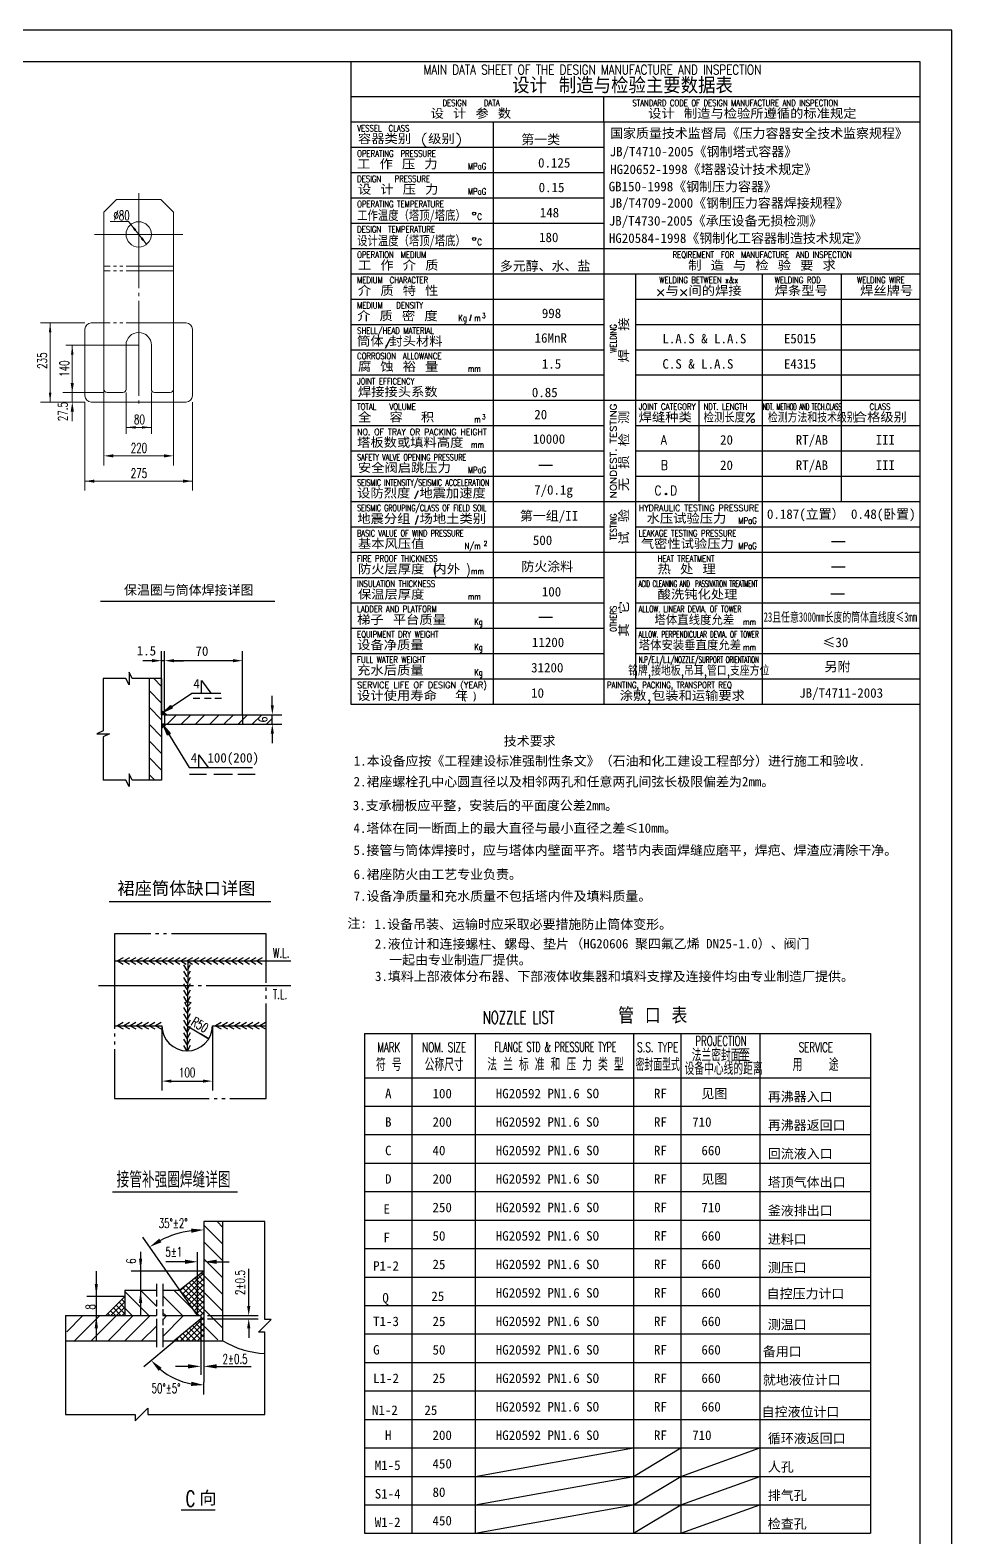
# Model space of a CAD drawing. Header units: inches. Extents: x 13 to 607, y 5 to 846.
# Drawn here: x 315.9 to 607.3, y 369.5 to 845.7 of the extents above; entities that cross this region are included whole.
import ezdxf
from ezdxf.enums import TextEntityAlignment as Align

# ---------------------------------------------------------------- set-up
doc = ezdxf.new("R2010")
doc.units = ezdxf.units.IN
doc.header["$MEASUREMENT"] = 0
for name, pattern in [('CENTER', [34, 30, -1.5, 1, -1.5]), ('DASHED', [5, 4, -1]), ('PHANTOM', [36.5, 30, -1.5, 1, -1.5, 1, -1.5]), ('PHANTOM1', [20, 15, -1, 1, -1, 1, -1])]:
    doc.linetypes.add(name, pattern=pattern)
for name, color, linetype in [('1', 7, 'Continuous'), ('2', 1, 'CENTER'), ('3', 6, 'Continuous'), ('4', 3, 'DASHED'), ('5', 2, 'PHANTOM'), ('6', 6, 'Continuous'), ('8', 2, 'PHANTOM1')]:
    doc.layers.add(name, color=color, linetype=linetype)
doc.styles.add('HZ22', font='COMPLEX', dxfattribs={"width": 0.8, "height": 2})
doc.styles.add('HZ23', font='complex', dxfattribs={"width": 0.8, "height": 3})
doc.styles.add('HZ3', font='complex.shx', dxfattribs={"width": 0.67, "height": 3, "bigfont": 'hztxt.shx'})
doc.styles.add('HZ4', font='complex', dxfattribs={"width": 0.67, "height": 4, "bigfont": 'hztxt'})
doc.styles.add('HZ5', font='complex', dxfattribs={"width": 0.67, "height": 5, "bigfont": 'hztxt'})
doc.styles.add('ST3', font='SimSun.ttf', dxfattribs={"height": 3})
doc.styles.add('ST4', font='SimSun.ttf', dxfattribs={"height": 4})
doc.styles.add('SZ3', font='complex', dxfattribs={"width": 0.67, "height": 3, "bigfont": 'hztxt'})
doc.styles.add('SZ5', font='complex', dxfattribs={"width": 0.67, "height": 5})

msp = doc.modelspace()

# ---------------------------------------------------------------- hatches: boundary and pattern name
at = {"layer": '3'}
h = msp.add_hatch(dxfattribs=at)
h.set_pattern_fill('ANSI31', color=256, scale=30, angle=90, style=0)
h.set_pattern_definition([(135, (-2056.157, -1296.7625), (-2.6516504, -2.6516504), [])])
h.paths.add_polyline_path([(353.465, 608.711), (357.465, 608.711), (357.465, 640.763), (353.465, 640.763)])
h = msp.add_hatch(dxfattribs=at)
h.set_pattern_fill('ANSI37', color=256, scale=0.1, style=0)
h.set_pattern_definition([(45, (-267.92763, -41.1462), (-0.2245064, 0.2245064), []), (135, (-267.92763, -41.1462), (-0.2245064, -0.2245064), [])])
h.paths.add_polyline_path([(357.349, 630.731), (357.465, 629.375), (358.365, 629.375), (358.365, 629.873)])
h.paths.add_polyline_path([(358.955, 629.375), (358.365, 629.873), (358.365, 629.375)])
h = msp.add_hatch(dxfattribs=at)
h.set_pattern_fill('ANSI31', color=256, style=0)
h.set_pattern_definition([(45, (-267.9276, -41.1462), (-2.245064, 2.245064), [])])
h.paths.add_polyline_path([(358.365, 629.375), (358.365, 626.375), (392.465, 626.375), (392.465, 629.375)])
h = msp.add_hatch(dxfattribs=at)
h.set_pattern_fill('ANSI37', color=256, scale=0.1, style=0)
h.set_pattern_definition([(315, (-267.92763, 1296.89563), (-0.2245064, -0.2245064), []), (225, (-267.92763, 1296.89563), (-0.2245064, 0.2245064), [])])
h.paths.add_polyline_path([(357.349, 625.018), (357.465, 626.375), (358.365, 626.375), (358.365, 625.876)])
h.paths.add_polyline_path([(358.955, 626.375), (358.365, 625.876), (358.365, 626.375)])
h = msp.add_hatch(dxfattribs=at)
h.set_pattern_fill('ANSI31', color=256, scale=30, angle=90, style=0)
h.set_pattern_definition([(135, (199.398, 390.175), (-2.65165, -2.65165), [])])
h.paths.add_polyline_path([(370.812, 431.452), (373.812, 431.452, 0.4142136), (376.812, 434.452), (376.812, 469.175), (370.812, 469.175)])

# ---------------------------------------------------------------- linework, layer by layer
at = {"layer": '1'}
for p, q in [((597.254, 835.736), (38.254, 835.736)), ((597.254, 14.736), (597.254, 835.736)), ((353.465, 640.763), (353.465, 608.711)), ((357.465, 640.763), (357.465, 608.711)), ((358.955, 629.375), (357.465, 630.634)), ((358.365, 629.375), (358.365, 626.375)), ((358.365, 629.375), (383.009, 629.375)), ((383.009, 629.375), (383.009, 626.375)), ((358.955, 626.375), (357.465, 625.116)), ((358.365, 626.375), (383.009, 626.375)), ((342.527, 551.539), (390.527, 551.539)), ((365.777, 551.539), (365.527, 523.087)), ((342.527, 531.061), (357.553, 531.061)), ((373.501, 531.061), (390.527, 531.061)), ((370.812, 469.175), (370.812, 431.452)), ((376.812, 431.452), (376.812, 469.175)), ((370.812, 453.452), (363.21, 447.452)), ((339.812, 439.452), (345.812, 445.452)), ((345.812, 447.452), (355.812, 447.452)), ((345.812, 447.452), (345.812, 439.452)), ((357.812, 447.452), (363.21, 447.452)), ((368.812, 439.452), (363.21, 447.452)), ((327.08, 439.452), (355.812, 439.452)), ((357.812, 439.452), (368.812, 439.452)), ((369.812, 438.452), (361.47, 431.452)), ((368.812, 439.452), (369.812, 439.452)), ((369.812, 439.452), (369.812, 438.452)), ((327.08, 431.452), (355.812, 431.452)), ((357.812, 431.452), (376.812, 431.452))]:
    msp.add_line(p, q, dxfattribs=at)
at = {"layer": '1', "lineweight": 15}
for p, q in [((343.207, 792.182), (339.207, 788.182)), ((343.207, 792.182), (357.207, 792.182)), ((361.207, 788.182), (357.207, 792.182)), ((339.207, 732.182), (339.207, 788.182)), ((361.207, 788.182), (361.207, 732.182)), ((339.207, 753.182), (335.207, 753.182)), ((365.207, 753.182), (361.207, 753.182)), ((333.207, 751.182), (333.207, 730.182)), ((367.207, 730.182), (367.207, 751.182)), ((346.207, 732.182), (346.207, 746.182)), ((354.207, 746.182), (354.207, 732.182)), ((345.207, 731.182), (340.207, 731.182)), ((360.207, 731.182), (355.207, 731.182)), ((335.207, 728.182), (365.207, 728.182))]:
    msp.add_line(p, q, dxfattribs=at)
msp.add_circle((350.207, 781.182), 4, dxfattribs=at)
for centre, radius, start, end in [((335.207, 751.182), 2, 90, 180), ((365.207, 751.182), 2, 0, 90), ((350.207, 746.182), 4, 0, 180), ((335.207, 730.182), 2, 180, 270), ((340.207, 732.182), 1, 180, 270), ((345.207, 732.182), 1, 270, 0), ((355.207, 732.182), 1, 180, 270), ((360.207, 732.182), 1, 270, 0), ((365.207, 730.182), 2, 270, 0)]:
    msp.add_arc(centre, radius, start, end, dxfattribs=at)
at = {"layer": '1'}
for centre, radius, start, end in [((365.527, 531.061), 7.974, 180, 0), ((391.241, 455.452), 28.003, 238.98612, 267.62413)]:
    msp.add_arc(centre, radius, start, end, dxfattribs=at)
at = {"layer": '2', "lineweight": 15}
for p, q in [((350.207, 794.182), (350.207, 726.182)), ((336.207, 781.182), (364.207, 781.182))]:
    msp.add_line(p, q, dxfattribs=at)
at = {"layer": '2'}
msp.add_line((337.527, 543.788), (398.293, 543.788), dxfattribs=at)
at = {"layer": '3'}
for p, q in [((597.254, 835.736), (417.254, 835.736)), ((417.254, 835.736), (417.254, 632.736)), ((417.254, 824.736), (597.254, 824.736)), ((497.254, 816.736), (497.254, 824.736)), ((417.254, 816.736), (597.254, 816.736)), ((462.254, 816.736), (462.254, 632.736)), ((497.254, 816.736), (497.254, 632.736)), ((417.254, 808.736), (497.254, 808.736)), ((417.254, 800.736), (497.254, 800.736)), ((417.254, 792.736), (497.254, 792.736)), ((417.254, 784.736), (497.254, 784.736)), ((417.254, 776.736), (497.254, 776.736)), ((497.254, 776.736), (597.254, 776.736)), ((417.254, 768.736), (497.254, 768.736)), ((497.254, 768.736), (597.254, 768.736)), ((507.254, 768.736), (507.254, 640.736)), ((547.254, 768.736), (547.254, 728.736)), ((572.254, 768.736), (572.254, 696.736)), ((417.254, 760.736), (497.254, 760.736)), ((507.254, 760.736), (597.254, 760.736)), ((417.254, 752.736), (497.254, 752.736)), ((455.254, 755.736), (454.754, 753.736)), ((507.254, 752.736), (597.254, 752.736)), ((428.254, 745.236), (429.754, 748.236)), ((417.254, 744.736), (497.254, 744.736)), ((507.254, 744.736), (597.254, 744.736)), ((417.254, 736.736), (497.254, 736.736)), ((507.254, 736.736), (597.254, 736.736)), ((547.254, 736.736), (547.254, 632.736)), ((417.254, 728.736), (497.254, 728.736)), ((497.254, 728.736), (597.254, 728.736)), ((527.254, 728.736), (527.254, 696.736)), ((534.254, 728.736), (534.254, 728.736)), ((417.254, 720.736), (497.254, 720.736)), ((507.254, 720.736), (597.254, 720.736)), ((417.254, 712.736), (497.254, 712.736)), ((507.254, 712.736), (597.254, 712.736)), ((476.668, 708.189), (481.005, 708.189)), ((417.254, 704.736), (497.254, 704.736)), ((437.481, 697.618), (438.642, 700.241)), ((507.254, 704.736), (597.254, 704.736)), ((417.254, 696.736), (497.254, 696.736)), ((497.254, 696.736), (597.254, 696.736)), ((437.725, 689.465), (438.693, 692.435)), ((417.254, 688.736), (497.254, 688.736)), ((507.254, 688.736), (597.254, 688.736)), ((569.225, 684.076), (573.562, 684.076)), ((417.254, 680.736), (497.254, 680.736)), ((497.254, 680.736), (597.254, 680.736)), ((417.254, 672.736), (497.254, 672.736)), ((507.254, 672.736), (597.254, 672.736)), ((569.225, 676.076), (573.562, 676.076)), ((569.005, 667.53), (573.343, 667.53)), ((338.17, 665.288), (393.229, 665.288)), ((417.254, 664.736), (497.254, 664.736)), ((507.254, 664.736), (597.254, 664.736)), ((476.668, 660.189), (481.005, 660.189)), ((417.254, 656.736), (497.254, 656.736)), ((507.254, 656.736), (597.254, 656.736)), ((357.465, 629.375), (357.465, 649.439)), ((358.365, 629.375), (358.365, 649.439)), ((383.009, 629.375), (383.009, 649.439)), ((417.254, 648.736), (497.254, 648.736)), ((507.254, 648.736), (597.254, 648.736)), ((354.465, 646.439), (351.465, 646.439)), ((358.365, 646.439), (357.465, 646.439)), ((358.365, 646.439), (357.465, 646.439)), ((380.009, 646.439), (361.365, 646.439)), ((361.365, 646.439), (364.365, 646.439)), ((346.172, 640.763), (338.926, 640.763)), ((338.926, 640.763), (338.926, 624.319)), ((347.172, 638.763), (346.172, 640.763)), ((348.172, 640.763), (347.172, 642.763)), ((347.172, 642.763), (347.172, 638.763)), ((357.465, 640.763), (348.172, 640.763)), ((370.027, 640.159), (373.027, 636.159)), ((370.027, 636.159), (370.027, 640.159)), ((417.254, 640.736), (597.254, 640.736)), ((497.254, 640.736), (597.254, 640.736)), ((358.027, 630.159), (367.027, 636.159)), ((367.027, 636.159), (376.19, 636.159)), ((367.419, 634.611), (369.506, 634.611)), ((371.014, 634.611), (373.101, 634.611)), ((374.321, 634.611), (376.407, 634.611)), ((392.449, 632.375), (392.449, 635.375)), ((358.365, 629.375), (357.465, 629.375)), ((358.027, 630.159), (360.246, 632.239)), ((358.027, 630.159), (360.357, 632.072)), ((358.027, 630.159), (360.468, 631.906)), ((360.579, 631.739), (358.027, 630.159)), ((360.689, 631.573), (358.027, 630.159)), ((360.8, 631.407), (358.027, 630.159)), ((360.246, 632.239), (360.8, 631.407)), ((360.357, 632.072), (360.689, 631.573)), ((360.468, 631.906), (360.579, 631.739)), ((383.009, 629.375), (395.449, 629.375)), ((392.449, 626.375), (392.449, 629.375)), ((417.254, 632.736), (597.254, 632.736)), ((338.926, 624.319), (336.926, 623.319)), ((358.365, 626.375), (357.465, 626.375)), ((359.67, 623.084), (358.183, 625.692)), ((358.183, 625.692), (359.84, 623.189)), ((359.499, 622.979), (358.183, 625.692)), ((358.183, 625.692), (360.01, 623.294)), ((359.329, 622.875), (358.183, 625.692)), ((358.183, 625.692), (360.181, 623.399)), ((358.183, 625.692), (366.183, 612.692)), ((383.009, 626.375), (395.449, 626.375)), ((336.926, 623.319), (340.926, 623.319)), ((340.926, 623.319), (338.926, 622.319)), ((338.926, 622.319), (338.926, 608.711)), ((360.181, 623.399), (359.329, 622.875)), ((360.01, 623.294), (359.499, 622.979)), ((359.84, 623.189), (359.67, 623.084)), ((392.449, 623.375), (392.449, 620.375)), ((369.183, 616.692), (372.183, 612.692)), ((369.183, 612.692), (369.183, 616.692)), ((347.172, 610.711), (347.172, 606.711)), ((348.172, 608.711), (347.172, 610.711)), ((366.183, 612.692), (386.183, 612.692)), ((366.231, 610.537), (371.634, 610.537)), ((373.963, 610.537), (379.837, 610.537)), ((381.559, 610.537), (387.027, 610.537)), ((346.172, 608.711), (338.926, 608.711)), ((347.172, 606.711), (346.172, 608.711)), ((357.465, 608.711), (348.172, 608.711)), ((340.843, 570.286), (391.971, 570.286)), ((345.259, 552.539), (343.527, 551.539)), ((347.259, 552.539), (345.527, 551.539)), ((349.259, 552.539), (347.527, 551.539)), ((351.259, 552.539), (349.527, 551.539)), ((353.259, 552.539), (351.527, 551.539)), ((355.259, 552.539), (353.527, 551.539)), ((357.259, 552.539), (355.527, 551.539)), ((359.259, 552.539), (357.527, 551.539)), ((361.259, 552.539), (359.527, 551.539)), ((363.259, 552.539), (361.527, 551.539)), ((365.259, 552.539), (363.527, 551.539)), ((367.259, 552.539), (365.527, 551.539)), ((369.259, 552.539), (367.527, 551.539)), ((371.259, 552.539), (369.527, 551.539)), ((373.259, 552.539), (371.527, 551.539)), ((375.259, 552.539), (373.527, 551.539)), ((377.259, 552.539), (375.527, 551.539)), ((379.259, 552.539), (377.527, 551.539)), ((381.259, 552.539), (379.527, 551.539)), ((383.259, 552.539), (381.527, 551.539)), ((385.259, 552.539), (383.527, 551.539)), ((387.259, 552.539), (385.527, 551.539)), ((389.259, 552.539), (387.527, 551.539)), ((343.527, 551.539), (345.259, 550.539)), ((345.527, 551.539), (347.259, 550.539)), ((347.527, 551.539), (349.259, 550.539)), ((349.527, 551.539), (351.259, 550.539)), ((351.527, 551.539), (353.259, 550.539)), ((353.527, 551.539), (355.259, 550.539)), ((355.527, 551.539), (357.259, 550.539)), ((357.527, 551.539), (359.259, 550.539)), ((359.527, 551.539), (361.259, 550.539)), ((361.527, 551.539), (363.259, 550.539)), ((363.527, 551.539), (365.259, 550.539)), ((365.527, 548.539), (364.527, 550.272)), ((365.527, 546.539), (364.527, 548.272)), ((365.527, 551.539), (367.259, 550.539)), ((366.527, 550.272), (365.527, 548.539)), ((366.527, 548.272), (365.527, 546.539)), ((367.527, 551.539), (369.259, 550.539)), ((369.527, 551.539), (371.259, 550.539)), ((371.527, 551.539), (373.259, 550.539)), ((373.527, 551.539), (375.259, 550.539)), ((375.527, 551.539), (377.259, 550.539)), ((377.527, 551.539), (379.259, 550.539)), ((379.527, 551.539), (381.259, 550.539)), ((381.527, 551.539), (383.259, 550.539)), ((383.527, 551.539), (385.259, 550.539)), ((385.527, 551.539), (387.259, 550.539)), ((387.527, 551.539), (389.259, 550.539)), ((390.527, 551.539), (398.325, 551.539)), ((365.527, 544.539), (364.527, 546.272)), ((365.527, 542.539), (364.527, 544.272)), ((366.527, 546.272), (365.527, 544.539)), ((366.527, 544.272), (365.527, 542.539)), ((365.527, 540.539), (364.527, 542.272)), ((365.527, 538.539), (364.527, 540.272)), ((365.777, 538.628), (364.777, 538.272)), ((365.527, 537.061), (364.777, 538.36)), ((366.527, 542.272), (365.527, 540.539)), ((366.527, 540.272), (365.527, 538.539)), ((366.777, 538.36), (365.527, 537.061)), ((366.777, 538.272), (365.777, 538.628)), ((365.527, 535.061), (364.527, 536.793)), ((365.527, 533.061), (364.527, 534.793)), ((366.527, 536.793), (365.527, 535.061)), ((366.527, 534.793), (365.527, 533.061)), ((345.259, 532.061), (343.527, 531.061)), ((343.527, 531.061), (345.259, 530.061)), ((347.259, 532.061), (345.527, 531.061)), ((345.527, 531.061), (347.259, 530.061)), ((349.259, 532.061), (347.527, 531.061)), ((347.527, 531.061), (349.259, 530.061)), ((351.259, 532.061), (349.527, 531.061)), ((349.527, 531.061), (351.259, 530.061)), ((353.259, 532.061), (351.527, 531.061)), ((351.527, 531.061), (353.259, 530.061)), ((355.259, 532.061), (353.527, 531.061)), ((353.527, 531.061), (355.259, 530.061)), ((357.259, 532.061), (355.527, 531.061)), ((355.527, 531.061), (357.259, 530.061)), ((365.527, 531.061), (364.527, 532.793)), ((365.527, 529.061), (364.527, 530.793)), ((365.527, 527.061), (364.527, 528.793)), ((366.527, 532.793), (365.527, 531.061)), ((366.527, 530.793), (365.527, 529.061)), ((366.527, 528.793), (365.527, 527.061)), ((376.259, 532.061), (374.527, 531.061)), ((374.527, 531.061), (376.259, 530.061)), ((378.259, 532.061), (376.527, 531.061)), ((376.527, 531.061), (378.259, 530.061)), ((380.259, 532.061), (378.527, 531.061)), ((378.527, 531.061), (380.259, 530.061)), ((382.259, 532.061), (380.527, 531.061)), ((380.527, 531.061), (382.259, 530.061)), ((384.259, 532.061), (382.527, 531.061)), ((382.527, 531.061), (384.259, 530.061)), ((386.259, 532.061), (384.527, 531.061)), ((384.527, 531.061), (386.259, 530.061)), ((388.259, 532.061), (386.527, 531.061)), ((386.527, 531.061), (388.259, 530.061)), ((390.259, 532.061), (388.527, 531.061)), ((388.527, 531.061), (390.259, 530.061)), ((421.583, 528.631), (581.583, 528.631)), ((421.583, 528.631), (421.583, 370.631)), ((436.583, 528.631), (436.583, 370.631)), ((456.583, 528.631), (456.583, 370.631)), ((506.583, 528.631), (506.583, 370.631)), ((521.583, 528.631), (521.583, 370.631)), ((546.583, 528.631), (546.583, 370.631)), ((581.583, 528.631), (581.583, 370.631)), ((365.527, 525.061), (364.527, 526.793)), ((365.527, 523.061), (364.527, 524.793)), ((366.527, 526.793), (365.527, 525.061)), ((366.527, 524.793), (365.527, 523.061)), ((372.346, 526.928), (369.767, 528.459)), ((421.583, 514.631), (581.583, 514.631)), ((421.583, 505.631), (581.583, 505.631)), ((421.583, 496.631), (581.583, 496.631)), ((421.583, 487.631), (581.583, 487.631)), ((341.969, 478.601), (381.466, 478.601)), ((421.583, 478.631), (581.583, 478.631)), ((390.08, 469.175), (370.812, 469.175)), ((390.08, 438.175), (390.08, 469.175)), ((421.583, 469.631), (581.583, 469.631)), ((363.21, 447.452), (351.473, 464.215)), ((350.812, 459.572), (350.812, 439.452)), ((368.812, 439.515), (368.812, 459.452)), ((421.583, 460.631), (581.583, 460.631)), ((336.812, 453.452), (336.812, 431.452)), ((370.812, 453.452), (347.812, 453.452)), ((360.812, 456.452), (358.812, 456.452)), ((364.812, 456.452), (360.812, 456.452)), ((374.812, 456.452), (378.812, 456.452)), ((384.984, 445.452), (384.984, 454.252)), ((421.583, 451.631), (581.583, 451.631)), ((345.812, 445.452), (333.812, 445.452)), ((384.984, 442.452), (384.984, 445.452)), ((327.08, 439.452), (327.08, 408.175)), ((369.812, 438.452), (369.812, 420.683)), ((371.945, 439.452), (387.984, 439.452)), ((371.945, 438.452), (387.984, 438.452)), ((388.08, 434.175), (392.08, 438.175)), ((392.08, 438.175), (390.08, 438.175)), ((421.583, 442.631), (581.583, 442.631)), ((384.984, 435.452), (384.984, 432.452)), ((390.08, 434.175), (388.08, 434.175)), ((390.08, 408.175), (390.08, 434.175)), ((421.583, 433.631), (581.583, 433.631)), ((351.826, 423.36), (361.422, 431.412)), ((370.812, 431.452), (370.812, 418.452)), ((421.583, 424.631), (581.583, 424.631)), ((365.812, 423.397), (361.812, 423.397)), ((374.812, 423.397), (385.812, 423.397)), ((370.812, 414.506), (370.812, 418.39)), ((421.583, 415.631), (581.583, 415.631)), ((349.08, 406.175), (353.08, 410.175)), ((353.08, 410.175), (353.08, 408.175)), ((327.08, 408.175), (349.08, 408.175)), ((349.08, 408.175), (349.08, 406.175)), ((353.08, 408.175), (390.08, 408.175)), ((421.583, 406.631), (581.583, 406.631)), ((421.583, 397.631), (581.583, 397.631)), ((456.583, 388.631), (506.583, 397.631)), ((506.583, 388.631), (521.583, 397.631)), ((521.583, 388.631), (546.583, 397.631)), ((421.583, 388.631), (581.583, 388.631)), ((456.583, 379.631), (506.583, 388.631)), ((506.583, 379.631), (521.583, 388.631)), ((521.583, 379.631), (546.583, 388.631)), ((363.64, 378.067), (374.431, 378.067)), ((421.583, 379.631), (581.583, 379.631)), ((456.583, 370.631), (506.583, 379.631)), ((506.583, 370.631), (521.583, 379.631)), ((521.583, 370.631), (546.583, 379.631)), ((421.583, 370.631), (581.583, 370.631))]:
    msp.add_line(p, q, dxfattribs=at)
at = {"layer": '3', "lineweight": 15}
for p, q in [((346.948, 785.256), (341.207, 785.256)), ((352.706, 778.059), (346.948, 785.256)), ((333.207, 753.182), (319.207, 753.182)), ((322.207, 753.182), (322.207, 728.182)), ((350.207, 746.182), (327.207, 746.182)), ((329.207, 746.182), (329.207, 731.182)), ((329.207, 734.182), (329.207, 737.182)), ((329.207, 731.182), (326.207, 731.182)), ((339.207, 731.182), (327.207, 731.182)), ((329.207, 731.182), (329.207, 728.182)), ((339.207, 732.182), (339.207, 708.182)), ((346.207, 731.182), (346.207, 718.182)), ((354.207, 731.182), (354.207, 718.182)), ((361.207, 732.182), (361.207, 708.182)), ((333.207, 728.182), (319.207, 728.182)), ((329.207, 728.182), (326.207, 728.182)), ((329.207, 725.182), (329.207, 722.182)), ((333.207, 728.182), (333.207, 700.182)), ((367.207, 728.182), (367.207, 700.182)), ((346.207, 720.182), (354.207, 720.182)), ((342.207, 711.182), (358.207, 711.182)), ((333.207, 703.182), (367.207, 703.182))]:
    msp.add_line(p, q, dxfattribs=at)
at = {"layer": '3', "color": 6}
for p, q in [((364.091, 446.195), (370.812, 452.917)), ((370.812, 452.144), (370.081, 452.875)), ((363.363, 447.235), (364.964, 448.836)), ((370.812, 441.537), (364.153, 448.196)), ((364.819, 445.156), (370.812, 451.149)), ((370.812, 443.305), (365.141, 448.976)), ((365.547, 444.116), (370.812, 449.381)), ((370.812, 445.073), (366.129, 449.756)), ((370.812, 446.841), (367.117, 450.536)), ((370.812, 448.608), (368.105, 451.316)), ((370.812, 450.376), (369.093, 452.095)), ((341.438, 439.452), (345.812, 443.827)), ((345.812, 441.813), (343.988, 443.637)), ((345.812, 443.559), (344.865, 444.506)), ((353.452, 439.452), (345.812, 447.092)), ((355.891, 442.316), (350.755, 447.452)), ((364.058, 439.452), (357.812, 445.699)), ((367.529, 441.285), (361.362, 447.452)), ((370.812, 439.77), (363.4, 447.182)), ((366.275, 443.076), (370.812, 447.613)), ((367.003, 442.036), (370.812, 445.846)), ((367.731, 440.997), (370.812, 444.078)), ((327.496, 434.349), (332.599, 439.452)), ((329.672, 431.222), (337.902, 439.452)), ((335.206, 431.452), (343.206, 439.452)), ((341.077, 439.452), (340.445, 440.085)), ((340.509, 431.452), (348.509, 439.452)), ((342.845, 439.452), (341.329, 440.969)), ((344.613, 439.452), (342.213, 441.853)), ((345.812, 440.021), (343.096, 442.737)), ((343.206, 439.452), (345.812, 442.059)), ((344.973, 439.452), (345.812, 440.291)), ((348.148, 439.452), (345.812, 441.789)), ((345.812, 431.452), (353.812, 439.452)), ((357.812, 432.846), (364.419, 439.452)), ((357.812, 438.149), (359.115, 439.452)), ((358.755, 439.452), (357.839, 440.369)), ((363.468, 431.452), (370.812, 438.796)), ((369.362, 439.452), (367.529, 441.285)), ((368.459, 439.957), (370.812, 442.31)), ((369.722, 439.452), (370.812, 440.542)), ((370.812, 438.002), (369.812, 439.002)), ((351.115, 431.452), (355.812, 436.149)), ((366.492, 431.452), (364.202, 433.742)), ((365.236, 431.452), (370.812, 437.029)), ((368.38, 431.452), (365.291, 434.541)), ((370.28, 431.452), (366.26, 435.472)), ((367.004, 431.452), (370.812, 435.261)), ((370.812, 432.699), (367.227, 436.283)), ((370.812, 434.466), (368.189, 437.09)), ((368.771, 431.452), (370.812, 433.493)), ((370.812, 436.234), (369.15, 437.896)), ((361.722, 431.452), (363.037, 432.767)), ((362.837, 431.452), (362.213, 432.076)), ((364.592, 431.452), (363.173, 432.871))]:
    msp.add_line(p, q, dxfattribs=at)
at = {"layer": '3'}
msp.add_lwpolyline([(13.254, 4.736), (607.254, 4.736), (607.254, 845.736), (13.254, 845.736)], close=True, dxfattribs=at)
at = {"layer": '3', "lineweight": 15}
for points in [[(347.709, 784.306, 0, 0.8, 0), (349.183, 782.494, 0.8, 0.8, 0)], [(352.706, 778.059, 0, 0.8, 0), (351.134, 780.007, 0.8, 0.8, 0)], [(322.207, 753.182, 0, 0.8, 0), (322.207, 750.182, 0.8, 0.8, 0)], [(329.207, 746.182, 0, 0.8, 0), (329.207, 743.182, 0.8, 0.8, 0)], [(329.207, 731.182, 0, 0.8, 0), (329.207, 734.182, 0.8, 0.8, 0)], [(322.207, 728.182, 0, 0.8, 0), (322.207, 731.182, 0.8, 0.8, 0)], [(346.207, 720.182, 0, 0.8, 0), (349.207, 720.182, 0.8, 0.8, 0)], [(354.207, 720.182, 0, 0.8, 0), (351.207, 720.182, 0.8, 0.8, 0)], [(333.207, 703.182, 0, 1, 0), (336.207, 703.182, 1, 1, 0)], [(367.207, 703.182, 0, 1, 0), (364.207, 703.182, 1, 1, 0)]]:
    msp.add_lwpolyline(points, format="xyseb", dxfattribs=at)
at = {"layer": '3'}
for points in [[(350.812, 453.452, 0, 1, 0), (350.812, 457.452, 1, 1, 0)], [(336.812, 445.452, 0, 1, 0), (336.812, 449.452, 1, 1, 0)], [(350.812, 447.452, 0, 1, 0), (350.812, 443.452, 1, 1, 0)], [(336.812, 439.452, 0, 1, 0), (336.812, 435.452, 1, 1, 0)]]:
    msp.add_lwpolyline(points, format="xyseb", dxfattribs=at)
for centre, radius in [((456.254, 787.736), 0.5), ((456.254, 779.736), 0.5), ((516.871, 699.11), 0.267)]:
    msp.add_circle(centre, radius, dxfattribs=at)
for centre, radius, start, end in [((370.812, 436.596), 29.945, 97.65924, 117.34076), ((370.812, 439.291), 21.785, 230.53502, 259.46498)]:
    msp.add_arc(centre, radius, start, end, dxfattribs=at)
at = {"layer": '3', "lineweight": 15}
for points in [[(328.707, 734.182), (329.707, 734.182), (329.207, 731.182)], [(328.707, 725.182), (329.707, 725.182), (329.207, 728.182)], [(342.207, 711.682), (342.207, 710.682), (339.207, 711.182)], [(358.207, 711.682), (358.207, 710.682), (361.207, 711.182)]]:
    msp.add_solid(points, dxfattribs=at)
at = {"layer": '3'}
for points in [[(354.465, 646.939), (354.465, 645.939), (357.465, 646.439)], [(361.365, 646.939), (361.365, 645.939), (358.365, 646.439)], [(361.365, 646.939), (361.365, 645.939), (358.365, 646.439)], [(380.009, 646.939), (380.009, 645.939), (383.009, 646.439)], [(391.949, 632.375), (392.949, 632.375), (392.449, 629.375)], [(391.949, 623.375), (392.949, 623.375), (392.449, 626.375)], [(366.866, 465.608), (366.777, 466.939), (370.812, 466.541)], [(357.404, 462.625), (356.714, 463.766), (353.637, 461.125)], [(364.812, 455.786), (364.812, 457.119), (368.812, 456.452)], [(374.812, 455.786), (374.812, 457.119), (370.812, 456.452)], [(384.484, 442.452), (385.484, 442.452), (384.984, 439.452)], [(384.484, 435.452), (385.484, 435.452), (384.984, 438.452)], [(357.435, 422.947), (356.496, 421.999), (354.124, 425.288)], [(365.812, 422.73), (365.812, 424.063), (369.812, 423.397)], [(374.812, 422.73), (374.812, 424.063), (370.812, 423.397)], [(366.89, 418.537), (366.768, 417.21), (370.812, 417.506)]]:
    msp.add_solid(points, dxfattribs=at)
at = {"layer": '5'}
for p, q in [((390.527, 560.105), (342.527, 560.105)), ((342.527, 560.105), (342.527, 508.092)), ((390.527, 508.092), (390.527, 560.105)), ((342.527, 508.092), (390.527, 508.092)), ((355.812, 449.452), (355.812, 445.452)), ((357.812, 449.452), (357.812, 442.452)), ((355.812, 444.452), (355.812, 442.452)), ((355.812, 441.452), (355.812, 439.452)), ((355.812, 438.452), (355.812, 429.452)), ((357.812, 441.452), (357.812, 439.452)), ((357.812, 438.452), (357.812, 436.452)), ((357.812, 435.452), (357.812, 429.452))]:
    msp.add_line(p, q, dxfattribs=at)
at = {"layer": '6'}
for p, q in [((357.553, 531.061), (357.553, 510.56)), ((365.527, 530.983), (372.369, 526.915)), ((373.501, 531.061), (373.501, 510.56)), ((360.553, 513.56), (370.501, 513.56))]:
    msp.add_line(p, q, dxfattribs=at)
for points in [[(360.553, 514.06), (360.553, 513.06), (357.553, 513.56)], [(370.501, 514.06), (370.501, 513.06), (373.501, 513.56)]]:
    msp.add_solid(points, dxfattribs=at)
at = {"layer": '8', "lineweight": 15}
for p, q in [((361.207, 771.182), (339.207, 771.182)), ((361.207, 769.682), (339.207, 769.682)), ((361.207, 753.182), (339.207, 753.182))]:
    msp.add_line(p, q, dxfattribs=at)

# ---------------------------------------------------------------- texts
at = {"layer": '3'}
for s, height, style, width, p in [('MAIN DATA SHEET OF THE DESIGN MANUFACTURE AND INSPECTION', 3, 'HZ23', 0.8, (440.254, 831.736)), ('设计 制造与检验主要数据表', 5, 'HZ5', 1.1, (468.254, 825.736)), ('设 计 参 数', 3, 'HZ3', 1.4, (442.506, 817.736)), ('DESIGN    DATA', 2, 'HZ22', 0.8, (446.254, 821.736)), ('STANDARD CODE OF DESIGN MANUFACTURE AND INSPECTION', 2, 'HZ22', 0.8, (506.254, 821.736)), ('设计 制造与检验所遵循的标准规定', 3, 'HZ3', 1.4, (511.254, 817.736)), ('VESSEL  CLASS', 2, 'HZ22', 0.8, (419.254, 813.736)), ('容器类别 (级别)', 3, 'HZ3', 1.4, (419.506, 809.736)), ('OPERATING  PRESSURE', 2, 'HZ22', 0.8, (419.254, 805.736)), ('工 作 压 力', 3, 'HZ3', 1.4, (419.254, 801.736)), ('MPaG', 2, 'HZ22', 0.8, (454.254, 801.736)), ('DESIGN   PRESSURE', 2, 'HZ22', 0.8, (419.254, 797.736)), ('设 计 压 力', 3, 'HZ3', 1.4, (419.506, 793.736)), ('MPaG', 2, 'HZ22', 0.8, (454.254, 793.736)), ('OPERATING TEMPERATURE', 2, 'HZ22', 0.8, (419.254, 789.736)), ('工作温度（塔顶/塔底）', 3, 'ST3', 0.8, (419.254, 785.736)), ('C', 2, 'HZ22', 0.8, (457.254, 785.736)), ('DESIGN  TEMPERATURE', 2, 'HZ22', 0.8, (419.254, 781.736)), ('设计温度（塔顶/塔底）', 3, 'ST3', 0.8, (419.254, 777.736)), ('C', 2, 'HZ22', 0.8, (457.254, 777.736)), ('OPERATION  MEDIUM', 2, 'HZ22', 0.8, (419.254, 773.736)), ('工 作 介 质', 3, 'HZ3', 1.4, (419.506, 769.736)), ('MEDIUM  CHARACTER', 2, 'HZ22', 0.8, (419.254, 765.736)), ('WELDING ROD', 2, 'HZ22', 0.8, (551.254, 765.736)), ('WELDING WIRE', 2, 'HZ22', 0.8, (577.254, 765.736)), ('介 质 特 性', 3, 'HZ3', 1.4, (419.506, 761.736)), ('焊条型号', 3, 'HZ3', 1.4, (551.254, 761.736)), ('焊丝牌号', 3, 'HZ3', 1.4, (578.254, 761.736)), ('MEDIUM   DENSITY', 2, 'HZ22', 0.8, (419.254, 757.736)), ('介 质 密 度', 3, 'HZ3', 1.4, (419.254, 753.736)), ('Kg', 2, 'HZ22', 0.8, (451.254, 753.736)), ('m', 2, 'HZ22', 0.8, (456.254, 753.736)), ('3', 1.5, 'HZ22', 0.8, (458.754, 754.736)), ('筒体.封头材料', 3, 'HZ3', 1.4, (419.254, 745.736)), ('SHELL/HEAD MATERIAL', 2, 'HZ22', 0.8, (419.254, 749.736)), ('CORROSION  ALLOWANCE', 2, 'HZ22', 0.8, (419.254, 741.736)), ('腐 蚀 裕 量', 3, 'HZ3', 1.4, (419.506, 737.736)), ('mm', 2, 'HZ22', 0.8, (454.254, 737.736)), ('JOINT EFFICENCY', 2, 'HZ22', 0.8, (419.254, 733.736)), ('焊接接头系数', 3, 'HZ3', 1.4, (419.506, 729.736)), ('TOTAL   VOLUME', 2, 'HZ22', 0.8, (419.254, 725.736)), ('全  容  积', 3, 'HZ3', 1.4, (419.506, 721.736)), ('3', 1.5, 'HZ22', 0.8, (458.754, 722.736)), ('焊缝种类', 3, 'HZ3', 1.4, (508.254, 721.736)), ('NDT. LENGTH', 2, 'HZ22', 0.8, (528.754, 725.736)), ('NDT. METHOD AND TECH.CLASS', 2, 'HZ22', 0.49, (547.475, 725.677)), ('检测方法和技术级别', 3, 'HZ3', 0.8, (549.084, 721.736)), ('合格级别', 3, 'HZ3', 1.4, (576.254, 721.736)), ('CLASS', 2, 'HZ22', 0.8, (581.254, 725.736)), ('m', 2, 'HZ22', 0.8, (456.254, 721.736)), ('塔板数或填料高度', 3, 'HZ3', 1.4, (419.254, 713.736)), ('mm', 2, 'HZ22', 0.8, (455.254, 713.736)), ('A', 3, 'HZ23', 0.8, (515.254, 714.736)), ('SAFETY VALVE OPENING PRESSURE', 2, 'HZ22', 0.7, (419.254, 709.736)), ('B', 3, 'HZ23', 0.8, (515.254, 706.736)), ('安全阀启跳压力', 3, 'HZ3', 1.4, (419.506, 705.736)), ('MPaG', 2, 'HZ22', 0.8, (454.254, 705.736)), ('SEISMIC INTENSITY/SEISMIC ACCELERATION', 2, 'HZ22', 0.6, (419.254, 701.736)), ('设防烈度 地震加速度', 3, 'HZ3', 1.4, (419.254, 697.736)), ('C', 3, 'HZ23', 0.8, (513.254, 698.736)), ('D', 3, 'HZ23', 0.8, (518.254, 698.736)), ('SEISMIC GROUPING/CLASS OF FIELD SOIL', 2, 'HZ22', 0.6, (419.254, 693.736)), ('地震分组 场地土类别', 3, 'HZ3', 1.4, (419.311, 689.632)), ('水压试验压力', 3, 'HZ3', 1.4, (510.754, 689.736)), ('MPaG', 2, 'HZ22', 0.8, (539.754, 689.736)), ('BASIC VALUE OF WIND PRESSURE', 2, 'HZ22', 0.75, (419.254, 685.736)), ('LEAKAGE TESTING PRESSURE', 2, 'HZ22', 0.8, (508.254, 685.736)), ('基本风压值', 3, 'HZ3', 1.4, (419.506, 681.736)), ('N/m', 2, 'HZ22', 0.8, (453.254, 681.736)), ('2', 1.5, 'HZ22', 0.8, (459.254, 682.736)), ('气密性试验压力', 3, 'HZ3', 1.4, (508.933, 681.736)), ('MPaG', 2, 'HZ22', 0.8, (539.754, 681.736)), ('FIRE PROOF THICKNESS', 2, 'HZ22', 0.8, (419.254, 677.736)), ('防火层厚度 内外 ', 3, 'HZ3', 1.4, (419.506, 673.736)), ('(', 3, 'HZ3', 0.7, (443.254, 673.736)), (')', 3, 'HZ3', 0.7, (453.741, 673.736)), ('HEAT TREATMENT', 2, 'HZ22', 0.8, (514.254, 677.736)), ('热 处 理', 3, 'HZ3', 1.4, (514.254, 673.736)), ('INSULATION THICKNESS', 2, 'HZ22', 0.8, (419.254, 669.736)), ('mm', 2, 'HZ22', 0.8, (455.254, 673.736)), ('ACID CLEANING AND', 2, 'HZ22', 0.5, (508.254, 669.736)), (' PASSIVATION TREATMENT', 2, 'HZ22', 0.5, (525.254, 669.736)), ('保温层厚度', 3, 'HZ3', 1.4, (419.506, 665.736)), ('mm', 2, 'HZ22', 0.8, (454.254, 665.736)), ('酸洗钝化处理', 3, 'HZ3', 1.4, (514.254, 665.736)), ('LADDER AND PLATFORM', 2, 'HZ22', 0.8, (419.254, 661.736)), ('ALLOW. LINEAR DEVIA. OF TOWER', 2, 'HZ22', 0.7, (508.254, 661.736)), ('梯子 平台质量', 3, 'HZ3', 1.4, (419.254, 657.736)), ('Kg', 2, 'HZ22', 0.8, (456.254, 657.736)), ('塔体直线度允差', 3, 'HZ3', 1.2, (513.254, 657.736)), ('mm', 2, 'HZ22', 0.8, (541.254, 657.736)), ('EQUIPMENT DRY WEIGHT', 2, 'HZ22', 0.8, (419.254, 653.736)), ('设备净质量', 3, 'HZ3', 1.4, (419.254, 649.736)), ('ALLOW. PERPENDICULAR DEVIA. OF TOWER', 2, 'HZ22', 0.55, (508.254, 653.736)), ('塔体安装垂直度允差', 3, 'HZ3', 1.2, (508.254, 649.736)), ('FULL WATER WEIGHT', 2, 'HZ22', 0.8, (419.254, 645.736)), ('Kg', 2, 'HZ22', 0.8, (456.254, 649.736)), ('mm', 2, 'HZ22', 0.8, (541.254, 649.736)), ('充水后质量', 3, 'HZ3', 1.4, (419.254, 641.736)), ('Kg', 2, 'HZ22', 0.8, (456.254, 641.736)), ('PAINTING, PACKING, TRANSPORT REQ', 2, 'HZ22', 0.8, (498.254, 637.736)), ('设计使用寿命  年', 3, 'HZ3', 1.4, (419.254, 633.736)), ('(  )', 2, 'HZ22', 0.8, (452.754, 634.236)), ('涂敷,包装和运输要求', 3, 'HZ3', 1.4, (502.254, 633.736)), ('NOZZLE LIST', 4, 'HZ4', 0.67, (458.984, 531.696)), ('35%%d%%P2%%d', 3, 'HZ3', 0.67, (356.542, 467.131)), ('5%%P1', 3, 'HZ3', 0.67, (358.637, 458.083)), ('2%%P0.5', 3, 'HZ3', 0.67, (376.707, 424.241)), ('50%%d%%P5%%d', 3, 'HZ3', 0.67, (354.279, 414.951))]:
    msp.add_text(s, height=height, dxfattribs=dict(at, style=style, width=width)).set_placement(p)
for s, height, style, p in [('国家质量技术监督局《压力容器安全技术监察规程》', 3, 'ST3', (499.216, 811.652)), ('第一类', 3, 'ST3', (471.144, 809.703)), ('0.125', 3, 'ST3', (476.452, 802.313)), ('JB/T4710-2005《钢制塔式容器》', 3, 'ST3', (499.091, 805.846)), ('HG20652-1998《塔器设计技术规定》', 3, 'ST3', (499.244, 800.248)), ('0.15', 3, 'ST3', (476.631, 794.523)), ('GB150-1998《钢制压力容器》', 3, 'ST3', (498.773, 794.801)), ('JB/T4709-2000《钢制压力容器焊接规程》', 3, 'ST3', (498.949, 789.613)), ('148', 3, 'ST3', (476.988, 786.57)), ('JB/T4730-2005《承压设备无损检测》', 3, 'ST3', (498.809, 783.969)), ('180', 3, 'ST3', (476.763, 778.736)), ('HG20584-1998《钢制化工容器制造技术规定》', 3, 'ST3', (498.832, 778.491)), ('多元醇、水、盐', 3, 'ST3', (464.354, 769.703)), ('16MnR', 3, 'ST3', (475.359, 746.956)), ('L.A.S & L.A.S', 3, 'ST3', (515.754, 746.736)), ('E5015', 3, 'ST3', (554.146, 746.736)), ('1.5', 3, 'ST3', (477.642, 738.736)), ('C.S & L.A.S', 3, 'ST3', (515.754, 738.736)), ('E4315', 3, 'ST3', (554.146, 738.736)), ('0.85 ', 3, 'ST3', (474.484, 729.736)), ('20', 3, 'ST3', (475.254, 722.736)), ('10000', 3, 'ST3', (474.803, 714.994)), ('20', 3, 'ST3', (533.979, 714.736)), ('RT/AB', 3, 'ST3', (557.901, 714.736)), ('III ', 3, 'ST3', (583.15, 714.736)), ('20', 3, 'ST3', (533.979, 706.736)), ('RT/AB', 3, 'ST3', (557.901, 706.736)), ('III', 3, 'ST3', (583.15, 706.736)), ('7/0.1g', 3, 'ST3', (475.208, 698.902)), ('第一组/II', 3, 'ST3', (470.716, 690.736)), ('0.187(立置） 0.48(卧置)', 3, 'ST3', (548.803, 691.277)), ('500', 3, 'ST3', (474.803, 682.994)), ('防火涂料 ', 3, 'ST3', (471.174, 674.736)), ('100', 3, 'ST3', (477.642, 666.736)), ('11200', 3, 'ST3', (474.511, 650.736)), ('31200', 3, 'ST3', (474.254, 642.736)), ('另附', 3, 'ST3', (567.007, 643.081)), ('10', 3, 'ST3', (474.254, 634.736)), ('技术要求', 3, 'ST3', (465.6, 619.565)), ('1.本设备应按《工程建设标准强制性条文》（石油和化工建设工程部分）进行施工和验收.', 3, 'ST3', (418.194, 613.253)), ('2.裙座螺栓孔中心圆直径以及相邻两孔和任意两孔间弦长极限偏差为2mm。', 3, 'ST3', (418.144, 606.698)), ('3.支承栅板应平整，安装后的平面度公差2mm。', 3, 'ST3', (417.868, 599.186)), ('4.塔体在同一断面上的最大直径与最小直径之差≤10mm。', 3, 'ST3', (418.1, 592.036)), ('5.接管与筒体焊接时，应与塔体内壁面平齐。塔节内表面焊缝应磨平，焊疤、焊渣应清除干净。 ', 3, 'ST3', (418.1, 585.036)), ('裙座筒体缺口详图', 4, 'ST3', (343.477, 572.505)), ('6.裙座防火由工艺专业负责。', 3, 'ST3', (418.144, 577.409)), ('7.设备净质量和充水质量不包括塔内件及填料质量。', 3, 'ST3', (418.144, 570.537)), ('注:', 3, 'ST3', (416.193, 561.929)), ('1.设备吊装、运输时应采取必要措施防止筒体变形。', 3, 'ST3', (424.693, 561.661)), ('（HG20606 聚四氟乙烯 DN25-1.0）、阀门', 3, 'ST3', (486.654, 555.491)), ('管 口 表', 5, 'HZ5', (501.768, 531.753)), ('A', 3, 'ST3', (428.083, 508.131)), ('100', 3, 'ST3', (443.083, 508.131)), ('HG20592 PN1.6 SO', 3, 'ST3', (463.083, 508.131)), ('RF', 3, 'ST3', (513.083, 508.131)), ('见图', 3, 'ST3', (528.083, 508.131)), ('再沸器入口', 3, 'ST3', (549.083, 507.131)), ('B ', 3, 'ST3', (428.083, 499.131)), ('200', 3, 'ST3', (443.083, 499.131)), ('HG20592 PN1.6 SO', 3, 'ST3', (463.083, 499.131)), ('RF', 3, 'ST3', (513.083, 499.131)), ('710', 3, 'ST3', (525.167, 499.131)), ('再沸器返回口', 3, 'ST3', (549.083, 498.131)), ('C', 3, 'ST3', (428.083, 490.131)), ('40', 3, 'ST3', (443.083, 490.131)), ('HG20592 PN1.6 SO', 3, 'ST3', (463.083, 490.131)), ('RF', 3, 'ST3', (513.083, 490.131)), ('660', 3, 'ST3', (528.083, 490.131)), ('回流液入口', 3, 'ST3', (549.083, 489.131)), ('D', 3, 'ST3', (428.083, 481.131)), ('200', 3, 'ST3', (443.083, 481.131)), ('HG20592 PN1.6 SO', 3, 'ST3', (463.083, 481.131)), ('RF', 3, 'ST3', (513.083, 481.131)), ('见图', 3, 'ST3', (528.083, 481.131)), ('塔顶气体出口', 3, 'ST3', (549.083, 480.131)), ('E', 3, 'ST3', (427.583, 471.631)), ('250', 3, 'ST3', (443.083, 472.131)), ('HG20592 PN1.6 SO', 3, 'ST3', (463.083, 472.131)), ('RF', 3, 'ST3', (513.083, 472.131)), ('710', 3, 'ST3', (528.083, 472.131)), ('釜液排出口', 3, 'ST3', (549.083, 471.131)), ('F', 3, 'ST3', (427.583, 462.631)), ('50', 3, 'ST3', (443.083, 463.131)), ('HG20592 PN1.6 SO', 3, 'ST3', (463.083, 463.131)), ('RF', 3, 'ST3', (513.083, 463.131)), ('660', 3, 'ST3', (528.083, 463.131)), ('进料口', 3, 'ST3', (549.083, 462.131)), ('HG20592 PN1.6 SO', 3, 'ST3', (463.083, 454.131)), ('P1-2', 3, 'ST3', (424.31, 453.631)), ('25', 3, 'ST3', (443.083, 454.131)), ('RF', 3, 'ST3', (513.083, 454.131)), ('660', 3, 'ST3', (528.083, 454.131)), ('测压口', 3, 'ST3', (549.083, 453.131)), ('HG20592 PN1.6 SO', 3, 'ST3', (463.083, 445.131)), ('RF', 3, 'ST3', (513.083, 445.131)), ('660', 3, 'ST3', (528.083, 445.131)), ('自控压力计口', 3, 'ST3', (548.721, 444.888)), ('Q', 3, 'ST3', (427.221, 443.561)), ('25', 3, 'ST3', (442.721, 444.061)), ('T1-3', 3, 'ST3', (424.31, 436.131)), ('25', 3, 'ST3', (443.083, 436.131)), ('HG20592 PN1.6 SO', 3, 'ST3', (463.083, 436.131)), ('RF', 3, 'ST3', (513.083, 436.131)), ('660', 3, 'ST3', (528.083, 436.131)), ('测温口', 3, 'ST3', (549.083, 435.131)), ('G', 3, 'ST3', (424.31, 427.131)), ('50', 3, 'ST3', (443.083, 427.131)), ('HG20592 PN1.6 SO', 3, 'ST3', (463.083, 427.131)), ('RF', 3, 'ST3', (513.083, 427.131)), ('660', 3, 'ST3', (528.083, 427.131)), ('备用口', 3, 'ST3', (547.508, 426.615)), ('L1-2', 3, 'ST3', (424.31, 418.131)), ('25', 3, 'ST3', (443.083, 418.131)), ('HG20592 PN1.6 SO', 3, 'ST3', (463.083, 418.131)), ('RF', 3, 'ST3', (513.083, 418.131)), ('660', 3, 'ST3', (528.083, 418.131)), ('就地液位计口', 3, 'ST3', (547.508, 417.615)), ('N1-2', 3, 'ST3', (423.948, 408.061)), ('25', 3, 'ST3', (440.527, 408.061)), ('HG20592 PN1.6 SO', 3, 'ST3', (463.083, 409.131)), ('RF', 3, 'ST3', (513.083, 409.131)), ('660', 3, 'ST3', (528.083, 409.131)), ('自控液位计口', 3, 'ST3', (547.146, 407.545)), ('H', 3, 'ST3', (428.083, 400.131)), ('200', 3, 'ST3', (443.083, 400.131)), ('HG20592 PN1.6 SO', 3, 'ST3', (463.083, 400.131)), ('RF', 3, 'ST3', (513.083, 400.131)), ('710', 3, 'ST3', (525.167, 400.131)), ('循环液返回口', 3, 'ST3', (549.083, 399.131)), ('M1-5', 3, 'ST3', (424.828, 390.631)), ('450', 3, 'ST3', (443.083, 391.131)), ('人孔', 3, 'ST3', (549.083, 390.131)), ('S1-4', 3, 'ST3', (424.828, 381.631)), ('80', 3, 'ST3', (443.083, 382.131)), ('排气孔', 3, 'ST3', (549.083, 381.131)), ('W1-2', 3, 'ST3', (424.828, 372.631)), ('450', 3, 'ST3', (443.083, 373.131)), ('检查孔', 3, 'ST3', (549.083, 372.131))]:
    msp.add_text(s, height=height, dxfattribs=dict(at, style=style)).set_placement(p)
at = {"layer": '3', "lineweight": 15, "style": 'SZ3', "width": 0.67}
for s, p in [('%%C80', (342.207, 785.682)), ('80', (348.707, 721.182)), ('220', (347.707, 712.182)), ('275', (347.707, 704.182))]:
    msp.add_text(s, height=3, dxfattribs=at).set_placement(p)
at = {"layer": '3'}
for s, height, style, width, p in [('REQIREMENT  FOR  MANUFACTURE  AND INSPECTION', 2, 'HZ22', 0.8, (547.254, 773.736)), ('制 造 与 检 验 要 求', 3, 'HZ3', 1.4, (547.254, 769.736)), ('WELDING BETWEEN x&x', 2, 'HZ22', 0.8, (527.254, 765.736)), ('x与x间的焊接', 3, 'HZ3', 1.4, (527.254, 761.736)), ('铭牌,接地板,吊耳,管口,支座方位', 3, 'HZ3', 0.8, (527.254, 641.736)), ('MARK', 3, 'HZ3', 0.67, (429.268, 522.753)), ('NOM. SIZE', 3, 'HZ3', 0.67, (446.768, 522.753)), ('FLANGE STD & PRESSURE TYPE', 3, 'HZ3', 0.6, (481.96, 522.843)), ('PROJECTION', 3, 'HZ3', 0.67, (534.268, 524.753)), ('法兰密封面至', 4, 'HZ4', 0.7, (534.268, 519.753)), ('SERVICE', 3, 'HZ3', 0.67, (564.268, 522.753)), ('符 号', 4, 'HZ4', 0.7, (429.268, 516.753)), ('公称尺寸', 4, 'HZ4', 0.7, (446.768, 516.753)), ('法 兰 标 准 和 压 力 类 型', 4, 'HZ4', 0.7, (481.96, 516.843)), ('用    途', 4, 'HZ4', 0.7, (564.168, 516.753))]:
    msp.add_text(s, height=height, dxfattribs=dict(at, style=style, width=width)).set_placement(p, align=Align.CENTER)
for s, height, style, width, p in [('WELDING', 2, 'HZ22', 0.8, (501.254, 743.736)), ('焊  接', 3, 'HZ3', 1.4, (505.254, 740.736)), ('6', 3, 'SZ3', 0.67, (349.349, 455.786))]:
    msp.add_text(s, height=height, rotation=90, dxfattribs=dict(at, style=style, width=width)).set_placement(p)
at = {"layer": '3', "lineweight": 15, "style": 'SZ3', "width": 0.67}
for s, p in [('235', (321.207, 738.682)), ('140', (328.207, 736.182))]:
    msp.add_text(s, height=3, rotation=90, dxfattribs=at).set_placement(p)
at = {"layer": '3', "style": 'HZ22', "width": 1.00639}
msp.add_text('NONDEST. TESTING', height=2, rotation=90, dxfattribs=at).set_placement((501.254, 697.736), (501.254, 727.736), align=Align.FIT)
at = {"layer": '3'}
for s, height, style, width, p in [('无 损 检 测', 3, 'HZ3', 1.4, (505.254, 712.736)), ('TESTING', 2, 'HZ22', 0.8, (501.254, 688.736)), ('试 验', 3, 'HZ3', 1.4, (505.254, 688.736)), ('OTHERS', 2, 'HZ22', 0.8, (501.254, 659.677)), ('其 它', 3, 'HZ3', 1.4, (505.254, 659.677)), ('8', 3, 'SZ3', 0.67, (336.47, 442.173))]:
    msp.add_text(s, height=height, rotation=90, dxfattribs=dict(at, style=style, width=width)).set_placement(p, align=Align.CENTER)
for s, height, style, width, p, p2 in [('JOINT CATEGORY', 2, 'HZ22', 0.677419, (508.254, 725.736), (526.254, 725.736)), ('检测长度%', 3, 'HZ3', 1.132353, (528.754, 721.736), (545.254, 721.736)), ('NO. OF TRAY OR PACKING HEIGHT', 2, 'HZ22', 0.728426, (419.254, 717.736), (460.254, 717.736)), ('HYDRAULIC TESTING PRESSURE', 2, 'HZ22', 0.754253, (508.254, 693.736), (546.254, 693.736)), ('23且任意3000mm长度的筒体直线度≤3mm', 3, 'ST3', 0.649554, (547.754, 658.736), (596.254, 658.736)), ('N.P/E.L/L.L/NOZZLE/SURPORT ORIENTATION', 2, 'HZ22', 0.534137, (508.254, 645.736), (546.254, 645.736)), ('SERVICE LIFE OF DESIGN (YEAR)', 2, 'HZ22', 0.771505, (419.254, 637.736), (460.254, 637.736)), ('S.S. TYPE', 3, 'HZ3', 0.604319, (507.768, 522.753), (520.768, 522.753)), ('密封面型式', 4, 'HZ4', 0.710064, (507.268, 516.753), (521.268, 516.753))]:
    msp.add_text(s, height=height, dxfattribs=dict(at, style=style, width=width)).set_placement(p, p2, align=Align.FIT)
at = {"layer": '3', "style": 'ST3'}
for s, p in [('保温圈与筒体焊接详图', (366.023, 667.288)), ('≤30', (570.438, 650.736)), ('JB/T4711-2003', (572.254, 634.736))]:
    msp.add_text(s, height=3, dxfattribs=at).set_placement(p, align=Align.CENTER)
at = {"layer": '3', "style": 'HZ3', "width": 0.67}
msp.add_text('2%%P0.5', height=3, rotation=90, dxfattribs=at).set_placement((382.284, 449.897), align=Align.MIDDLE_CENTER)
at = {"layer": '3', "style": 'SZ5', "width": 0.67}
msp.add_text('C', height=5, dxfattribs=at).set_placement((368.081, 381.579), align=Align.MIDDLE_RIGHT)
at = {"layer": '3', "lineweight": 15, "insert": (326.207, 725.182), "char_height": 3, "attachment_point": 5, "rotation": 90, "style": 'SZ3'}
msp.add_mtext('27.5', dxfattribs=at)
at = {"layer": '3', "char_height": 3, "attachment_point": 5, "style": 'ST3'}
for s, insert in [('\\A1;1.5', (352.651, 649.571)), ('70', (370.202, 649.439)), ('4', (368.527, 639.159)), ('4', (367.683, 615.692)), ('100(200)', (380.096, 615.339))]:
    msp.add_mtext(s, dxfattribs=dict(at, insert=insert))
at = {"layer": '3', "insert": (389.449, 627.875), "char_height": 3, "attachment_point": 5, "rotation": 90, "style": 'ST3'}
msp.add_mtext('\\A1;6', dxfattribs=at)
at = {"layer": '4', "style": 'ST3'}
msp.add_text('998', height=3, dxfattribs=at).set_placement((477.642, 754.736))
at = {"layer": '6'}
for s, height, style, p in [(' 2.液位计和连接螺柱、螺母、垫片          ', 3, 'ST3', (422.802, 555.416)), ('一起由专业制造厂提供。      ', 3, 'ST3', (429.379, 550.381)), ('3.填料上部液体分布器、下部液体收集器和填料支撑及连接件均由专业制造厂提供。', 3, 'ST3', (424.901, 545.183)), ('向', 4, 'ST4', (369.365, 379.838))]:
    msp.add_text(s, height=height, dxfattribs=dict(at, style=style)).set_placement(p)
at = {"layer": '6', "width": 0.67}
for s, height, style, p in [('W.L.', 3, 'SZ3', (392.618, 552.556)), ('T.L.', 3, 'SZ3', (392.618, 539.49)), ('至', 4, 'HZ4', (539.708, 519.768)), ('设备中心线的距离', 4, 'HZ4', (522.769, 515.506))]:
    msp.add_text(s, height=height, dxfattribs=dict(at, style=style)).set_placement(p)
at = {"layer": '6', "style": 'SZ3', "width": 0.67}
msp.add_text('R50', height=3, rotation=328.78376, dxfattribs=at).set_placement((366.535, 531.431))
msp.add_text('100', height=3, dxfattribs=at).set_placement((365.527, 516.26), align=Align.MIDDLE)
at = {"layer": '6', "color": 6, "style": 'HZ5', "width": 0.8}
for s, p in [('接', (343.233, 479.888)), ('管', (347.233, 479.888)), ('补', (351.233, 479.888)), ('强', (355.233, 479.888)), ('圈', (359.233, 479.888)), ('焊', (363.233, 479.888)), ('缝', (367.233, 479.888)), ('详', (371.233, 479.888)), ('图', (375.233, 479.888))]:
    msp.add_text(s, height=5, dxfattribs=at).set_placement(p)

doc.saveas('drawing.dxf')
